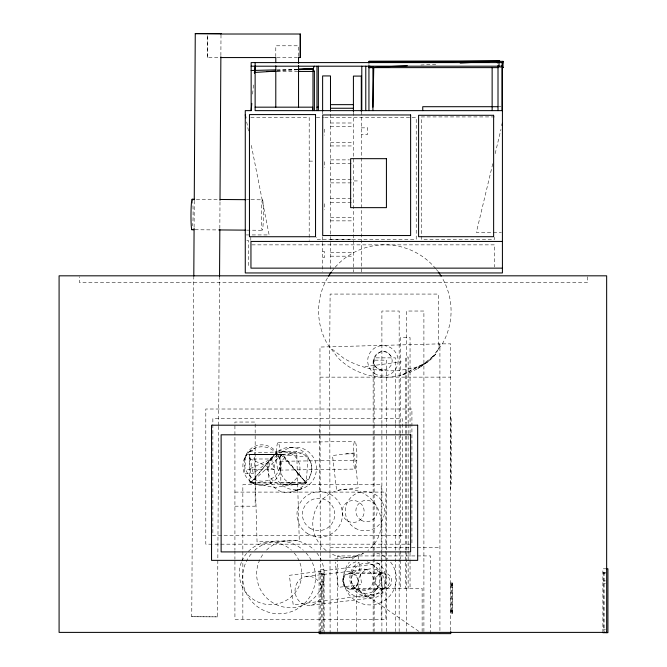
<?xml version="1.0" encoding="UTF-8"?>
<svg xmlns="http://www.w3.org/2000/svg" width="667" height="667" viewBox="0 0 667 667"><rect width="100%" height="100%" fill="white"/><g stroke="black" fill="none" stroke-linecap="round" stroke-linejoin="round"><path stroke-width="0.5" stroke-dasharray="3.33 2.5" d="M337.452 631.557L337.452 560.072M430.54 633.633L430.54 555.928L337.452 555.928L337.452 559.038M450.75 489.261L450.75 413.123M218.634 426.305L217.492 616.858L191.746 616.742L193.789 277.28M194.097 227.297L194.247 201.267M218.643 425.263L219.543 276.355M219.835 228.456L219.993 201.384M220.877 55.603L221.002 34.776M207.279 35.593L207.345 57.562L219.785 57.562M278.556 454.285L245.956 454.535L244.439 473.67L253.177 473.42L278.556 454.285L249.333 454.435L249.35 482.891L306.178 482.85L282.308 454.394L280.79 454.435L280.807 482.891L306.178 482.85L308.137 456.987L304.544 452.76A21.311 21.127 88.3 0 0 278.898 450.775L274.712 454.394L250.867 482.574L270.994 483.066L274.437 487.527A25.421 21.186 -58 0 0 306.178 482.85A21.311 21.127 88.3 0 0 308.137 456.987L282.308 454.669L306.178 482.85L274.437 487.527L251.1 482.85M207.345 57.562L207.404 35.593M252.626 94.097L253.46 84.801M492.763 163.723L476.355 232.424L492.396 232.424M495.181 153.627L500.967 129.381M327.48 277.914A66.233 66.233 0 0 0 327.48 344.147L338.002 357.862A66.233 66.233 0 0 0 431.666 357.862L435.501 354.285L438.286 349.241L439.92 343.855L450.75 343.855L450.75 631.557M244.472 460.005A18.284 17.834 62.8 0 1 273.345 448.999A18.284 17.834 62.8 0 1 268.809 480.065A18.284 17.834 62.8 0 1 244.472 460.005L246.665 454.527A19.276 19.118 88.3 0 1 279.548 458.429L278.873 456.67M274.229 469.635L250.367 458.988L271.602 458.988L274.229 469.635L247.74 469.635L271.602 458.988L274.712 454.394L250.867 482.85L249.35 482.891M252.71 450.842L248.157 451.442L252.71 450.842L254.427 448.341M431.666 357.862L442.196 344.147A66.233 66.233 0 0 0 442.196 277.914M250.142 450.917L245.756 455.469L246.665 454.527A19.276 19.118 88.3 0 0 259.763 485.201A19.276 19.118 88.3 0 0 279.548 458.429M282.308 454.394L250.867 482.85L249.333 454.435L282.308 454.394L249.333 454.435L253.177 473.42M421.236 365.491L401.976 375.004L429.123 360.847L417.951 368.392L435.501 354.285A35.751 35.043 48.4 0 1 412.381 367.909A90.42 90.103 -51.2 0 1 344.005 358.429L330.123 347.59M191.746 616.742L217.492 616.858M295.965 490.562L301.901 488.736L290.128 492.238M364.916 366.65L401.334 361.856M334.859 558.979L358.246 556.203L358.846 561.272M306.053 576.496L369.084 569.018M311.014 605.252L374.037 597.774M282.074 454.394L304.544 452.76M276.913 71.044L297.524 69.735M420.81 65.024L437.41 64.19M276.913 70.318L297.524 69.426M276.822 69.843L297.482 69.226M289.295 447.349L294.164 447.207M278.898 450.775L281.332 450.7M284.167 484.651A16.417 16.275 88.3 0 0 297.54 459.63A16.417 16.275 88.3 0 0 269.368 460.447A16.417 16.275 88.3 0 0 284.167 484.651L296.598 484.359M278.256 442.496L355.069 441.437M346.081 453.893L353.235 453.802M280.015 461.297L356.82 460.238M278.256 470.127A13.899 1.818 89.2 0 0 279.84 450.667A13.899 1.818 89.2 0 0 276.68 448.141A13.899 1.818 89.2 0 0 278.256 470.127L355.061 469.076A13.899 1.818 89.2 0 0 356.645 449.608A13.899 1.818 89.2 0 0 353.485 447.082A13.899 1.818 89.2 0 0 355.061 469.076M320.177 490.012L319.71 490.02L319.61 426.296M319.043 573.211L324.07 573.203M321.561 574.462L323.445 574.462M321.569 581.841L323.453 581.841M321.577 584.35L323.453 584.35M321.644 630.19L323.528 630.19L323.437 573.203M276.805 57.562L297.215 57.562M499.333 67.625L502.418 67.625M277.063 71.436L297.799 71.436M498.999 106.703L500.992 106.703M494.539 116.925L421.386 116.925L421.386 239.378L494.539 239.378L494.539 237.302M250.8 117.484L309.196 117.484L309.196 240.403M316.383 117.667L323.662 117.667M324.704 117.667L411.03 117.667M412.064 117.667L416.225 117.667L416.225 239.328L316.383 239.328L316.383 237.252M330.49 122.995L353.418 122.995M330.49 126.597L353.418 126.597M361.297 127.847L367.742 127.847L367.742 134.334L361.297 134.334M330.49 142.338L353.418 142.338M330.49 145.948L353.418 145.948M330.49 159.872L349.433 159.872M309.196 161.122L314.224 161.122M330.49 163.482L353.418 163.482M330.49 179.281L353.418 179.281M354.035 180.932L359.054 180.932M330.49 182.883L353.418 182.883M330.49 198.716L353.418 198.716M330.49 202.326L353.418 202.326M330.49 217.259L353.418 217.259M330.49 220.86L353.418 220.86M493.397 232.424L501.417 232.424M246.315 234.934L269.135 234.934L250.934 143.338M330.49 239.428L353.418 239.428M246.84 240.462L248.416 240.462L248.416 266.208L246.84 266.208M251.893 244.864L494.706 244.864L494.706 267M322.62 251.501L324.395 251.501L324.395 257.612L322.62 257.612M330.49 252.585L353.418 252.585M330.49 256.186L353.418 256.186M320.01 377.147L450.75 377.13M450.75 418.534L451.226 418.534L451.226 484.309L450.75 484.309M234.917 492.096L385.876 492.096L385.876 619.259L234.917 619.259L234.917 560.13M234.917 506.186L255.169 506.186L255.169 422.044L234.917 422.044L234.917 549.992M212.048 544.18L205.803 544.18L205.803 409.013L411.923 409.013L411.923 544.18L213.09 544.18M329.998 547.29L439.92 547.29M606.653 568.801L602.885 568.801L602.885 632.691M602.885 572.253L607.028 572.253M350.408 572.92L383.683 572.92M603.518 573.512L605.403 573.512M349.7 573.553L381.399 573.553M603.518 580.882L605.403 580.882M450.75 582.958L452.635 582.958L452.635 613.548L450.75 613.548M603.518 583.4L605.403 583.4M450.75 583.408L452.635 583.408M450.75 584.375L452.635 584.375M450.75 584.826L452.635 584.826M450.909 585.159L452.476 585.159M450.909 585.609L452.476 585.609M351.384 588.527L422.136 588.419L422.136 631.582M350.408 589.186L383.683 589.186M450.909 610.905L452.476 610.905M450.909 611.356L452.476 611.356M450.75 611.689L452.635 611.689M450.75 612.139L452.635 612.139M450.75 613.098L452.635 613.098M603.518 629.239L605.403 629.239M196.34 199.291L218.059 199.458M247.015 199.683L250.117 199.708M251.151 199.716L262.523 199.808A15.249 1.051 -89.6 0 1 263.173 223.32A15.249 1.051 -89.6 0 1 261.372 221.986A15.249 1.051 -89.6 0 1 262.523 199.808M194.972 229.748L217.717 229.923M246.673 230.148L262.181 230.273M283.217 451.834L295.673 452.534M382.916 370.077C361.256 367.058 383.342 338.277 391.863 358.412M418.726 631.282L356.52 588.419L356.52 631.582M280.79 454.435L306.178 482.85M246.69 121.969L248.508 131.124M358.963 562.281L361.614 584.575L338.227 587.352L335.218 562.014M330.123 633.633L329.698 347.032L330.123 294.072L438.286 294.072L438.286 349.241M324.162 633.642L324.062 569.751L319.043 569.76L319.134 631.591M322.811 573.203L322.903 633.642M321.561 573.203L321.644 633.65M320.385 631.591L319.96 347.048L439.92 343.855L439.92 633.633M604.144 572.253L604.144 632.691M603.518 572.253L603.518 630.965M587.627 276.788L587.627 282.575L79.465 282.575L79.465 276.788M452.476 584.375L452.476 612.139M451.692 584.375L451.692 612.139M450.909 584.375L450.909 612.139M423.904 631.549L423.904 311.03L406.637 311.03L406.637 423.42M410.055 433.325L410.055 337.56L400.634 337.56L400.634 433.325M410.055 553.026L410.055 559.279M410.055 560.313L410.055 588.419M408.154 423.437L408.154 357.028L405.636 357.028L405.636 423.437M408.154 424.47L408.154 550.025M408.154 551.067L408.154 588.419M406.637 424.462L406.637 631.549M405.636 424.47L405.636 550.025M405.636 551.067L405.636 588.419M402.351 433.125L402.351 418.618L212.856 418.618L212.856 535.726L402.351 535.726L402.351 434.167M400.634 434.367L400.634 549.908M400.634 550.95L400.634 559.279M400.634 560.313L400.634 588.419M399.166 423.42L399.166 311.03L381.899 311.03L381.899 423.42M399.166 424.462L399.166 631.549M395.498 423.42L395.498 357.862L374.145 357.862L374.145 423.42M395.498 424.462L395.498 631.549M386.652 631.557L386.652 360.163L373.153 360.163L373.153 631.557M381.899 424.462L381.899 631.549M381.207 559.238L381.207 484.726L242.838 484.726L242.838 619.259M381.207 560.122L381.207 619.259M374.145 424.462L374.145 631.549M368.943 64.482L368.943 66.517M361.297 111.289L361.297 271.944M353.418 112.181L353.418 271.961M330.49 114.149L330.49 270.977M324.395 129.115L324.395 135.218M324.395 161.722L324.395 167.834M324.395 203.752L324.395 209.863M322.62 111.731L322.62 113.774M322.62 236.66L322.62 271.928M298.541 56.195L298.541 45.79L275.788 45.79L275.788 56.587M250.8 237.277L250.8 240.403M234.917 550.792L234.917 559.296M331.983 271.119A66.233 66.233 0 0 1 334.551 267.926M335.226 267.159A66.233 66.233 0 0 1 435.784 268.709M436.435 269.501A66.233 66.233 0 0 1 437.694 271.119M192.471 199.983A15.249 1.051 -89.6 0 1 192.655 225.813M306.078 552.935A36.418 36.418 0 0 1 304.435 603.51A36.418 36.418 0 0 1 253.844 603.643A36.418 36.418 0 0 1 251.934 553.085M254.636 550.367A36.418 36.418 0 0 1 303.36 550.233M326.205 550.558A34.225 34.225 0 0 1 321.719 500.292A34.225 34.225 0 0 1 372.178 500.2A34.225 34.225 0 0 1 367.876 550.483M363.723 553.226A34.225 34.225 0 0 1 329.498 552.785M270.994 483.066A25.421 21.186 -58 0 1 271.602 458.988M376.847 562.548A18.051 18.051 0 0 1 381.649 589.786A18.051 18.051 0 0 1 353.994 589.786A18.051 18.051 0 0 1 358.796 562.548M294.264 553.06A31.241 31.241 0 0 1 294.489 593.48A31.241 31.241 0 0 1 254.636 600.283A31.241 31.241 0 0 1 241.437 562.073M241.829 561.122A31.241 31.241 0 0 1 291.421 550.15M367.092 561.814A18.101 18.101 0 0 1 376.146 589.67A18.101 18.101 0 0 1 346.857 589.67A18.101 18.101 0 0 1 355.92 561.814M390.587 562.114A26.372 26.372 0 0 1 387.911 597.89A26.372 26.372 0 0 1 352.034 597.89A26.372 26.372 0 0 1 349.35 562.114M352.026 559.229A26.372 26.372 0 0 1 363.14 553.085M376.797 553.085A26.372 26.372 0 0 1 387.911 559.229M316.892 553.026A33.75 33.75 0 0 1 313.34 598.741A33.75 33.75 0 0 1 267.492 598.741A33.75 33.75 0 0 1 263.94 553.026M266.55 550.1A33.75 33.75 0 0 1 314.282 550.1M379.131 563.507L289.336 575.329L293.222 604.902L383.025 593.08L379.131 563.507M354.085 452.951L332.483 455.511L336.627 490.428L358.229 487.869L354.085 452.951M296.69 451.442L254.469 452.668L257.053 541.887L299.275 540.662L296.69 451.442M356.111 586.802A8.129 8.062 -90 0 0 352.493 573.195A8.129 8.062 -90 0 0 342.621 583.158A8.129 8.062 -90 0 0 356.111 586.802M389.386 586.802A8.129 8.062 -90 0 0 385.768 573.195A8.129 8.062 -90 0 0 375.896 583.158A8.129 8.062 -90 0 0 389.386 586.802M356.386 585.726A7.537 7.47 -90 0 0 351.651 573.587A7.537 7.47 -90 0 0 343.588 583.792A7.537 7.47 -90 0 0 356.386 585.726M388.094 585.726A7.537 7.47 -90 0 0 383.35 573.587A7.537 7.47 -90 0 0 375.296 583.792A7.537 7.47 -90 0 0 388.094 585.726M378.289 368.834A9.263 9.263 0 0 0 392.179 360.814A9.263 9.263 0 0 0 378.289 352.793A9.263 9.263 0 0 0 378.289 368.834M374.696 373.62A15.224 15.224 0 0 0 398.124 361.531A15.224 15.224 0 0 0 375.938 347.282A15.224 15.224 0 0 0 374.696 373.62M358.471 591.346A15.074 15.074 0 0 0 381.082 578.297A15.074 15.074 0 0 0 358.471 565.241A15.074 15.074 0 0 0 358.471 591.346M284.651 457.512A15.925 15.783 88.3 0 0 292.496 483.934A15.925 15.783 88.3 0 0 311.256 463.882A15.925 15.783 88.3 0 0 284.651 457.512M279.59 454.252A21.311 21.127 88.3 0 0 290.979 489.336A21.311 21.127 88.3 0 0 315.399 461.856A21.311 21.127 88.3 0 0 279.59 454.252M310.08 528.214A16.166 16.166 0 0 0 334.742 514.949A16.166 16.166 0 0 0 310.922 500.225A16.166 16.166 0 0 0 310.08 528.214M356.845 589.345A10.989 10.989 0 0 0 373.328 579.831A10.989 10.989 0 0 0 356.845 570.318A10.989 10.989 0 0 0 356.845 589.345M347.674 520.994A10.989 10.989 0 0 0 364.157 511.481A10.989 10.989 0 0 0 347.674 501.968A10.989 10.989 0 0 0 347.674 520.994M307.629 533.675A22.745 22.745 0 0 0 342.438 515.249A22.745 22.745 0 0 0 309.071 494.314A22.745 22.745 0 0 0 307.629 533.675M360.422 574.937A14.591 13.482 83.2 0 0 370.518 597.907A14.591 13.482 83.2 0 0 383.733 577.347A14.591 13.482 83.2 0 0 360.422 574.937M297.399 582.416A14.591 13.482 83.2 0 0 307.495 605.386A14.591 13.482 83.2 0 0 320.71 584.826A14.591 13.482 83.2 0 0 297.399 582.416M361.197 520.243A10.672 10.672 0 0 0 377.214 510.997A10.672 10.672 0 0 0 361.197 501.751A10.672 10.672 0 0 0 361.197 520.243M355.119 528.147A19.626 19.626 0 0 0 384.559 511.155A19.626 19.626 0 0 0 355.119 494.164A19.626 19.626 0 0 0 355.119 528.147"/><path stroke-width="1" d="M193.797 276.238L194.089 228.339M194.255 200.225L195.264 33.617L221.002 33.734L195.264 33.617M219.543 276.355L219.827 229.498M220.002 200.342L220.869 56.645M372.92 107.17L373.753 67.942L368.943 66.517L372.92 66.517M220.769 34.017L300.275 34.017L300.275 57.562L298.232 57.562M368.943 63.14L368.943 61.347L503.01 61.347L503.01 67.625L502.418 67.625L502.418 272.953L245.273 272.953L245.273 110.63L251.151 110.63L251.792 103.393M254.477 73.428L255.127 66.2M501.934 125.338L502.418 123.32M314.39 66.2L312.981 68.759L312.981 110.63M498.307 67.625L368.943 67.625L370.018 66.158M501.867 62.731L503.01 61.347L502.168 66.2L503.01 67.625L502.168 65.983M254.235 72.486L275.88 71.111M298.549 69.676L312.981 68.759L314.39 71.436L314.39 110.63M368.943 67.625L407.329 65.7M460.23 63.04L499.658 61.064L368.943 61.347L372.711 62.49L499.658 61.064L496.723 61.347L497.49 62.965M298.549 69.385L306.795 69.026M308.854 68.934L312.981 68.759L298.516 69.193M275.788 69.877L251.151 70.494M220.827 57.562L275.788 57.562L275.788 62.731M251.151 66.2L502.168 66.2L502.168 62.59L251.151 62.59L251.151 110.63M266.7 71.436L276.03 71.436M298.833 71.436L314.39 71.436M330.49 104.644L353.418 104.644M498.007 106.703L422.745 106.703L422.745 110.63M255.127 107.17L312.581 107.17L312.581 110.63M316.958 107.17L318.367 107.17M330.49 108.254L353.418 108.254M502.418 110.63L255.127 110.63L255.127 62.59M502.418 241.437L250.95 241.437L250.95 268.142L502.418 268.142M606.653 568.801L607.912 568.801L607.912 632.691L602.885 632.691M606.653 632.391L59.088 632.391L59.088 275.821L606.653 275.821L606.653 632.691M192.204 199.258L194.272 199.275M220.127 199.475L245.981 199.675M191.871 229.723L193.939 229.74M218.751 229.932L245.639 230.14M245.273 114.841L245.881 117.892M300.275 34.017L300.275 57.562M320.385 631.574L320.393 633.65M319.134 631.566L319.134 633.65L450.75 633.633L450.75 631.557M501.984 66.2L501.984 110.63M499.024 62.59L499.024 66.2M498.007 65.374L498.007 110.63M492.138 67.625L492.138 110.63M372.92 67.534L372.92 110.63M368.943 65.833L368.943 110.63M365.774 66.2L365.774 110.63M361.797 66.2L361.797 110.63M361.297 111.289L361.297 76.088L353.418 76.088L353.418 111.506M330.49 111.197L330.49 75.93L322.62 75.93L322.62 111.189M318.367 66.2L318.367 110.63M316.958 66.2L316.958 110.63M298.541 57.237L298.541 63.473M298.541 65.558L298.541 107.17M275.788 65.833L275.788 107.17M328.523 276.18A66.233 66.233 0 0 1 331.374 271.944M438.302 271.944A66.233 66.233 0 0 1 441.154 276.18M192.146 229.406A15.249 1.051 -89.6 0 1 190.995 213.723A15.249 1.051 -89.6 0 1 192.471 199.983M315.541 114.591L249.458 114.591L249.458 236.727L315.541 236.727L315.541 114.591M410.622 114.966L322.711 114.966L322.711 235.534L410.622 235.534L410.622 114.966M493.63 115.291L418.593 115.291L418.593 236.702L493.63 236.702L493.63 115.291M386.426 158.671L350.634 158.671L350.634 207.645L386.426 207.645L386.426 158.671M417.667 425.196L211.547 425.196L211.547 560.355L417.667 560.355L417.667 425.196M410.614 434.801L221.127 434.801L221.127 551.909L410.614 551.909L410.614 434.801"/></g></svg>
